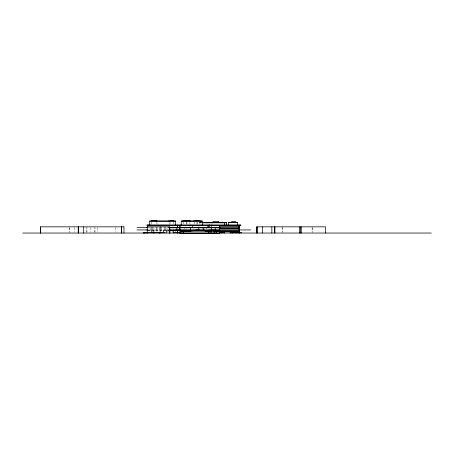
<?xml version="1.0" encoding="UTF-8"?>
<svg xmlns="http://www.w3.org/2000/svg" width="454" height="454" viewBox="0 0 454 454"><rect width="100%" height="100%" fill="white"/><g stroke="black" fill="none" stroke-linecap="round" stroke-linejoin="round"><path stroke-width="0.34" stroke-dasharray="2.27 1.7" d="M151.358 230.252L151.358 229.94M156.936 229.94L156.936 227.772M161.681 229.951L161.681 227.783M165.812 227.783L165.812 229.951M167.004 229.951L167.004 227.783M201.616 222.5L199.215 222.5L199.215 223.896M199.215 222.812L201.616 222.812M147.641 227.772L169.961 227.772M147.641 229.94L168.809 229.951M147.641 230.252L169.961 230.252M148.112 230.263L170.074 230.263M312.187 227.528L312.187 232.352M312.102 227.528L312.102 232.352M282.394 227.528L282.394 232.352M282.36 226.841L282.36 232.352M218.283 228.731L218.283 229.276M206.621 227.772L206.621 229.395M202.206 227.772L202.206 229.395M201.4 222.5L201.4 222.812M200.827 222.5L200.827 222.812M199.919 222.017L199.919 224.083M198.67 225.831L198.67 226.376M197.7 222.017L197.7 224.083M196.94 222.017L196.94 224.083M194.715 222.017L194.715 224.083M193.183 228.731L193.183 229.276M189.925 222.017L189.925 224.083M189.925 225.292L189.925 226.376M186.94 222.017L186.94 224.083M186.594 222.017L186.594 224.083M186.163 228.731L186.163 229.276M184.369 227.772L184.369 229.395M183.609 222.017L183.609 224.083M175.42 230.944L175.42 232.34M173.672 222.017L173.672 224.083M172.56 225.831L172.56 226.376M172.56 230.944L172.56 232.34M170.659 228.731L170.659 229.276M167.918 230.252L167.918 232.34M167.509 229.951L167.509 230.263M166.204 230.252L166.238 233.038M164.762 227.567L164.762 230.263M163.247 230.252L163.247 233.038M163.19 230.252L163.19 232.34M159.144 227.783L159.144 229.951M156.936 222.017L156.936 224.083M156.936 227.46L156.936 233.038M155.245 229.951L155.245 230.263M154.002 227.783L154.002 229.951M154.002 230.252L154.002 232.17M153.225 230.252L153.225 232.17M152.799 227.528L152.765 232.352M151.517 227.471L151.517 227.783M151.517 229.951L151.517 230.263M151.358 222.017L151.358 224.083M151.358 227.46L151.358 233.038M151.296 230.252L151.296 232.34M150.614 227.772L150.614 229.94M150.24 227.471L150.24 227.783M150.24 229.951L150.24 230.263M115.254 227.528L115.22 232.352M97.837 227.528L97.82 232.352M90.913 227.528L90.896 232.352M74.592 227.528L74.632 232.352M69.502 227.528L69.502 232.352M69.485 227.528L69.485 232.352M166.822 230.252L166.822 232.34L166.817 230.252M169.961 222.017L169.961 224.083L169.961 222.017M94.943 232.352L94.943 227.528L94.88 232.352M86.918 232.352L86.918 227.528L86.884 232.352"/><path stroke-width="0.68" d="M123.976 233.038L123.942 226.841M143.725 232.732L143.753 233.038L143.725 232.732L146.625 232.732L146.625 233.038M170.074 230.263L170.074 229.951M175.454 230.263L175.664 229.951M219.605 233.05L219.605 233.362L180 233.35L180 233.038M216.183 233.05L216.183 233.362L216.235 231.273A13.819 1.141 0 0 1 216.581 231.109L219.605 230.683L219.605 229.951M216.183 231.358L216.189 231.642A13.819 1.141 0 0 1 216.581 231.421L219.605 230.995L219.605 230.683A4.648 0.38 0 0 1 216.796 230.524A5.437 0.448 0 0 0 208.687 230.479A5.437 0.448 0 0 0 209.192 231.148A4.671 0.386 0 0 1 210.968 231.455M230.082 233.038L230.082 232.732L241.778 232.732M256.839 233.038L256.839 226.841L325.626 226.841L325.626 233.038M204.402 229.945L204.402 230.66A10.113 0.834 0 0 0 204.521 230.785L208.46 231.421A13.819 1.141 0 0 1 208.806 231.58L208.857 233.356L208.857 233.05M219.605 230.995L219.605 230.938A4.648 0.38 0 0 0 216.796 231.075A5.437 0.448 0 0 1 215.86 231.154A4.671 0.386 0 0 0 214.072 231.455M210.196 230.791L212.523 230.609M214.844 230.808L210.219 230.825M197.184 229.951L197.184 230.263L197.178 229.945L180 231.846L180 232.159L197.195 230.252L239.139 230.263M212.523 230.683L214.844 230.496L210.208 230.467L214.844 230.791M151.358 220.638L156.936 220.638M169.961 220.638L173.672 220.638M183.609 220.638L189.925 220.638M194.715 220.638L199.919 220.638M149.553 220.939L175.67 220.939M181.265 220.939L202.285 220.939M202.121 222.5L226.569 222.5M228.498 222.653L237.595 222.653M202.143 222.812L226.569 222.812L226.574 224.98M219.605 225.61L239.139 225.61M123.976 226.841L40.446 226.841L40.446 233.038M219.605 226.852L239.139 226.852M219.605 227.159L239.139 227.159M137.017 227.46L147.539 227.46L147.527 225.292M168.809 227.471L220.19 227.46M147.385 227.783L146.863 227.471M168.809 227.783L220.173 227.783M238.963 227.783L239.252 227.772L239.247 229.94M219.605 228.402L239.139 228.402M219.605 228.714L239.139 228.714M137.017 229.94L147.539 229.94M168.809 229.951L250.653 229.94M168.894 230.252L203.165 230.252M217.755 230.252L220.008 230.252M238.957 230.252L239.252 230.252L239.247 233.038M147.385 230.263L146.863 229.951M169.37 230.263L190.339 230.263M219.605 231.5L239.139 231.5M182.769 231.812L239.139 231.812M147.641 232.732L165.12 232.732M174.069 232.732L180.283 232.732M219.736 232.732L224.492 232.732M22.7 233.038L431.3 233.038M204.402 230.348A10.113 0.834 0 0 0 204.521 230.473L208.46 231.109A13.819 1.141 0 0 1 208.806 231.273L208.834 231.302M180 229.94L180 230.252M301.036 226.841L301.036 233.038M300.871 226.841L300.871 233.038M299.47 226.841L299.458 233.038M274.88 226.841L274.88 233.038M274.715 226.841L274.715 233.038M271.838 226.841L271.844 233.038M262.423 226.841L262.361 233.038M257.021 226.841L257.021 233.038M256.924 226.841L256.924 233.038M239.247 225.292L239.247 227.46M239.139 224.98L239.139 233.05M237.601 224.98L237.601 222.347L228.498 222.347L228.498 224.98M236.426 232.732L236.426 233.038M235.416 222.783L235.416 221.416L231.699 221.416L231.699 222.783M235.274 222.347L235.274 222.653M232.295 232.692L232.295 233.038M230.825 222.347L230.825 222.653M226.433 222.5L226.433 222.812M226.302 222.5L226.302 222.812M224.599 222.5L224.565 224.98M224.424 232.732L224.424 233.038M222.727 222.5L222.727 222.812M222.483 222.5L222.483 222.812M221.382 232.692L221.382 233.038M220.939 222.5L220.939 222.812M219.906 222.5L219.906 222.812M219.605 225.303L219.605 233.362M218.68 222.783L218.68 221.416L213.096 221.416L213.096 222.783M218.261 227.471L218.261 227.783M218.124 230.842L218.124 231.154M217.789 230.882L217.789 231.194M216.768 227.471L216.768 227.783M209.181 231.154L209.181 230.842A5.437 0.448 0 0 1 208.687 230.172A5.437 0.448 0 0 1 216.813 230.212L216.796 230.524M219.605 230.626A4.648 0.38 0 0 0 216.796 230.768L216.796 231.075M216.711 227.471L216.745 227.783M216.796 230.768A5.437 0.448 0 0 1 215.86 230.842L215.86 231.154M215.27 227.783L215.27 229.951M214.072 233.362L214.072 231.143A4.671 0.386 0 0 1 215.86 230.842M213.902 227.471L213.902 227.783M212.654 222.5L212.654 222.812M212.092 222.5L212.092 222.812M211.712 224.98L211.712 227.46M211.547 227.783L211.547 229.951M211.445 222.5L211.445 222.812M210.985 227.471L210.985 227.783M210.968 233.356L210.968 231.143A4.671 0.386 0 0 0 209.181 230.842M210.134 222.5L210.134 222.812M209.379 224.98L209.379 227.783M209.226 224.98L209.226 225.292M208.108 224.98L208.108 227.783M207.983 225.292L208.034 227.783M207.467 222.5L207.467 222.812M207.257 230.876L207.257 231.188M207.092 222.5L207.092 222.812M206.587 222.5L206.587 222.812M206.508 227.471L206.508 227.783M205.429 230.677L205.429 230.99M205.39 222.5L205.39 222.812M203.732 227.783L203.732 229.951M202.285 224.98L202.285 221.246L181.265 221.246L181.265 224.98M200.957 220.939L200.957 221.246M200.004 227.471L200.004 227.783M199.119 229.951L199.119 230.263M198.761 227.783L198.761 229.951M193.398 220.939L193.398 221.246M192.558 225.292L192.558 227.46M190.339 224.98L190.339 225.292M190.339 227.46L190.305 231.642M190.152 220.939L190.152 221.246M183.654 230.252L183.654 232.34M183.558 230.252L183.558 232.34M182.599 220.939L182.599 221.246M180.777 224.98L180.777 225.292M180.63 227.471L180.63 227.783M180 225.292L180 233.35M179.886 225.292L179.886 227.46M179.387 227.783L179.387 229.951M178.428 229.951L178.428 230.263M177.508 225.292L177.514 227.46M177.401 224.98L177.401 227.46M176.901 227.471L176.901 229.951M175.67 224.98L175.67 221.246L149.553 221.246L149.553 224.98M173.678 229.94L173.672 233.038M169.961 229.94L169.961 233.038M169.387 233.038L169.387 226.841L147.266 226.841L147.266 233.038M169.314 226.841L169.314 233.038M169.007 220.939L169.007 221.246M168.871 220.939L168.871 221.246M166.204 232.692L166.204 233.038M160.16 226.841L160.16 233.038M159.263 232.732L159.263 233.038M159.201 232.732L159.201 233.038M156.358 220.939L156.358 221.246M154.002 232.692L154.002 233.038M153.225 232.692L153.225 233.038M150.24 224.98L150.24 225.292M148.379 224.98L148.379 225.292M147.726 225.292L147.754 227.46M147.641 224.98L147.641 227.46M147.641 232.692L147.641 233.038M144.843 232.732L144.843 233.038M144.747 232.732L144.747 233.038M121.553 226.841L121.553 233.038M121.462 226.841L121.462 233.038M83.678 226.841L83.718 233.038M78.321 226.841L78.321 233.038M78.23 226.841L78.23 233.038M40.485 226.841L40.485 233.038M219.605 230.354A4.648 0.38 0 0 1 216.796 230.212M177.401 230.252L177.401 233.038L177.401 230.252M240.682 224.98L146.835 224.98L146.829 225.292L240.682 225.292L240.688 224.98"/></g></svg>
